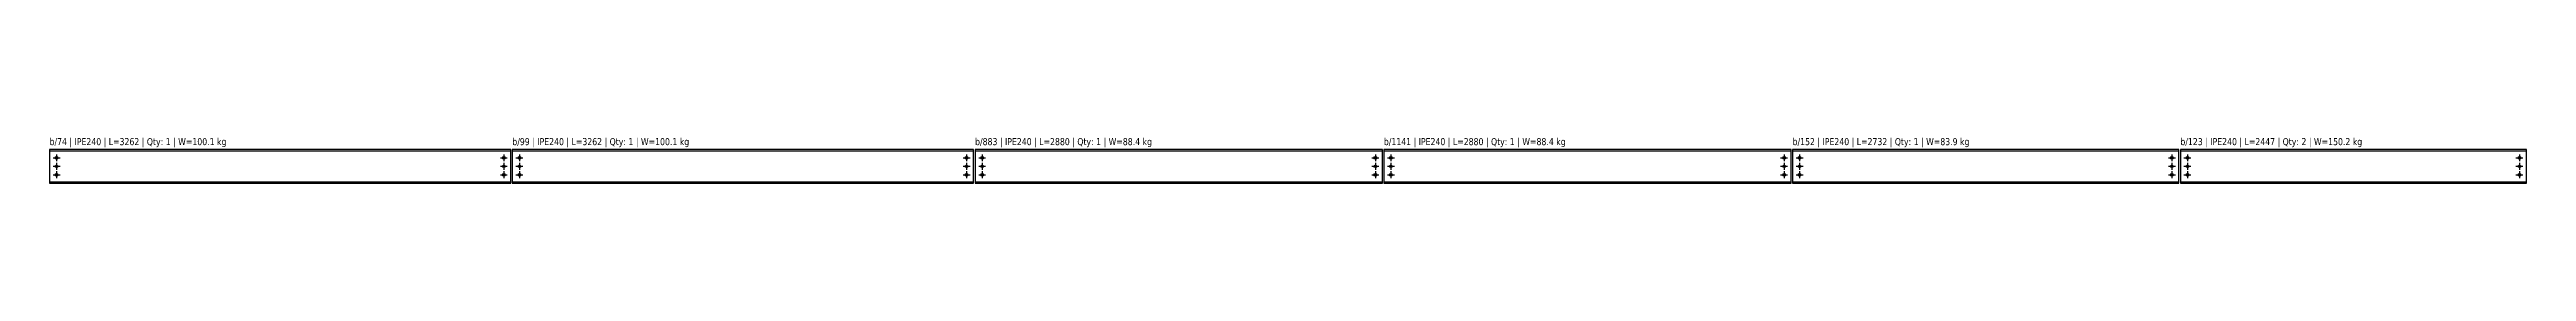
# Model space of a CAD drawing. Header units: millimetres. Extents: x 0 to 240831, y 0 to 45222.
# Drawn here: x 205673 to 223186, y 8000 to 8322 of the extents above; entities that cross this region are included whole.
import ezdxf
from ezdxf.enums import TextEntityAlignment as Align

# ---------------------------------------------------------------- set-up
doc = ezdxf.new("R2010")
doc.units = ezdxf.units.MM
doc.header["$LTSCALE"] = 1000
for name, color, linetype in [('IPE240', 2, 'Continuous'), ('PERFORACIONES', 1, 'Continuous'), ('TXT_GEN', 3, 'Continuous')]:
    doc.layers.add(name, color=color, linetype=linetype)
doc.styles.add('VERDNA', font='verdana.ttf', dxfattribs={"width": 0.8})

# ---------------------------------------------------------------- blocks, each defined once
blk = doc.blocks.new('D19')
at = {"layer": 'PERFORACIONES', "linetype": 'ByBlock'}
for p, q in [((-24.5, 0), (24.5, 0)), ((0, 24.5), (0, -24.5))]:
    blk.add_line(p, q, dxfattribs=at)
blk.add_circle((0, 0), 9.5, dxfattribs=at)

msp = doc.modelspace()

# ---------------------------------------------------------------- linework, layer by layer
at = {"layer": 'IPE240'}
for p, q in [((205673, 8230), (208935, 8230)), ((208945, 8230), (212207, 8230)), ((212217, 8230), (215097, 8230)), ((215107, 8230), (217987, 8230)), ((217997, 8230), (220729, 8230)), ((220739, 8230), (223186, 8230)), ((205673, 8010), (208935, 8010)), ((208945, 8010), (212207, 8010)), ((212217, 8010), (215097, 8010)), ((215107, 8010), (217987, 8010)), ((217997, 8010), (220729, 8010)), ((220739, 8010), (223186, 8010))]:
    msp.add_line(p, q, dxfattribs=at)
for points in [[(205673, 8000), (208935, 8000), (208935, 8240), (205673, 8240)], [(208945, 8000), (212207, 8000), (212207, 8240), (208945, 8240)], [(212217, 8000), (215097, 8000), (215097, 8240), (212217, 8240)], [(215107, 8000), (217987, 8000), (217987, 8240), (215107, 8240)], [(217997, 8000), (220729, 8000), (220729, 8240), (217997, 8240)], [(220739, 8000), (223186, 8000), (223186, 8240), (220739, 8240)]]:
    msp.add_lwpolyline(points, close=True, dxfattribs=at)

# ---------------------------------------------------------------- block references
for p in [(205723, 8180), (205723, 8120), (205723, 8060), (208885, 8180), (208885, 8120), (208885, 8060), (208995, 8180), (208995, 8120), (208995, 8060), (212157, 8180), (212157, 8120), (212157, 8060), (212267, 8180), (212267, 8120), (212267, 8060), (215047, 8180), (215047, 8120), (215047, 8060), (215157, 8180), (215157, 8120), (215157, 8060), (217937, 8180), (217937, 8120), (217937, 8060), (218047, 8180), (218047, 8120), (218047, 8060), (220679, 8180), (220679, 8120), (220679, 8060), (220789, 8180), (220789, 8120), (220789, 8060), (223136, 8180), (223136, 8120), (223136, 8060)]:
    msp.add_blockref('D19', p, dxfattribs=at)

# ---------------------------------------------------------------- texts
at = {"layer": 'TXT_GEN', "style": 'VERDNA', "width": 0.8}
for s, p in [('b/74 | IPE240 | L=3262 | Qty: 1 | W=100.1 kg', (205673, 8255)), ('b/99 | IPE240 | L=3262 | Qty: 1 | W=100.1 kg', (208945, 8255)), ('b/883 | IPE240 | L=2880 | Qty: 1 | W=88.4 kg', (212217, 8255)), ('b/1141 | IPE240 | L=2880 | Qty: 1 | W=88.4 kg', (215107, 8255)), ('b/152 | IPE240 | L=2732 | Qty: 1 | W=83.9 kg', (217997, 8255)), ('b/123 | IPE240 | L=2447 | Qty: 2 | W=150.2 kg', (220739, 8255))]:
    msp.add_text(s, height=50, dxfattribs=at).set_placement(p, align=Align.BOTTOM_LEFT)

doc.saveas('drawing.dxf')
